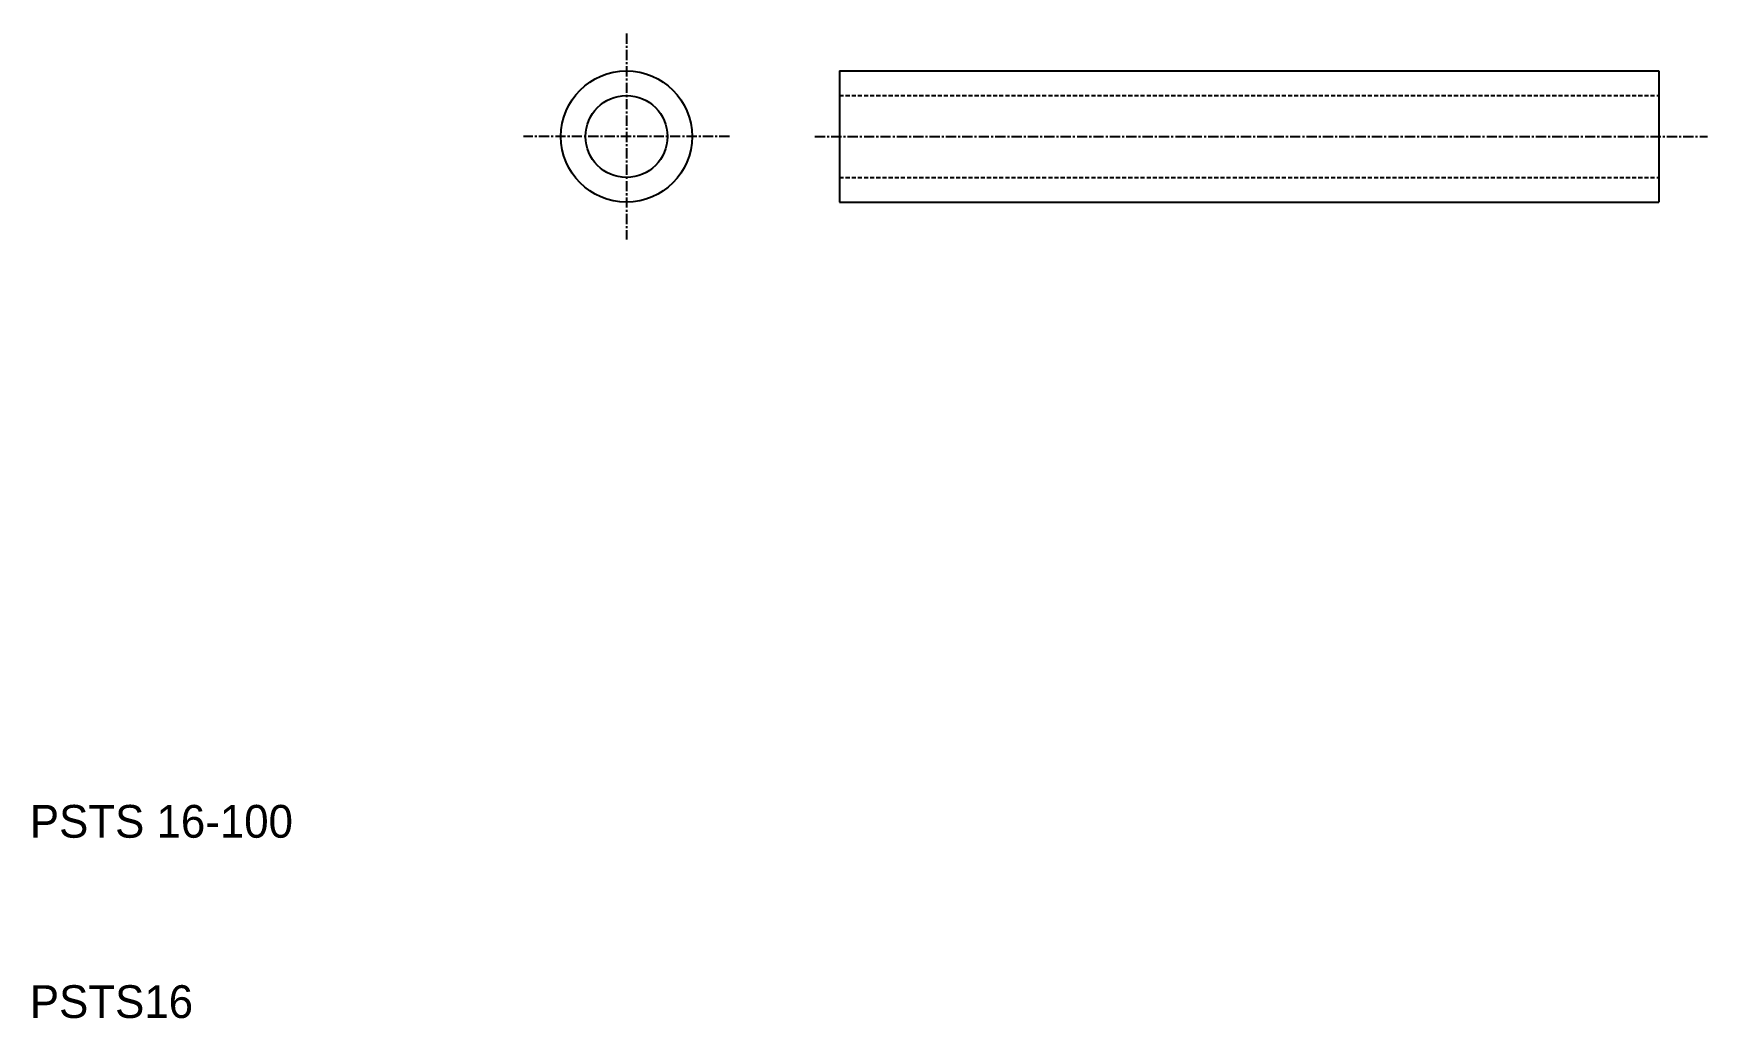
# Model space of a CAD drawing. Extents: x 194 to 398, y 123 to 243.
import ezdxf

# ---------------------------------------------------------------- set-up
doc = ezdxf.new("R2010")
doc.units = 0
doc.linetypes.add('CENTER', pattern=[2, 1.25, -0.25, 0.25, -0.25])
doc.linetypes.add('DASHED', pattern=[0.75, 0.5, -0.25])
doc.layers.get('0').update_dxf_attribs({"linetype": 'CONTINUOUS'})
doc.layers.add('CENTER', color=1, linetype='CENTER')

msp = doc.modelspace()

# ---------------------------------------------------------------- linework, layer by layer
at = {"color": 7, "linetype": 'CONTINUOUS'}
for p, q in [((292.16, 238.7), (392.16, 238.7)), ((292.16, 238.7), (292.16, 222.7)), ((392.16, 238.7), (392.16, 222.7)), ((292.16, 222.7), (392.16, 222.7))]:
    msp.add_line(p, q, dxfattribs=at)
at = {"color": 3, "linetype": 'DASHED'}
for p, q in [((292.16, 235.7), (392.16, 235.7)), ((292.16, 225.7), (392.16, 225.7))]:
    msp.add_line(p, q, dxfattribs=at)
for radius in [8, 5]:
    msp.add_circle((266.17, 230.7), radius)
at = {"layer": 'CENTER', "color": 1, "linetype": 'CENTER'}
for p, q in [((266.17, 243.27), (266.17, 218.13)), ((278.74, 230.7), (253.6, 230.7)), ((289.16, 230.7), (398.11, 230.7))]:
    msp.add_line(p, q, dxfattribs=at)

# ---------------------------------------------------------------- texts
at = {"color": 7, "linetype": 'CONTINUOUS'}
for s, p in [('PSTS 16-100', (193.35, 145.13)), ('PSTS16', (193.35, 123.13))]:
    msp.add_text(s, height=4, dxfattribs=at).set_placement(p)

doc.saveas('drawing.dxf')
